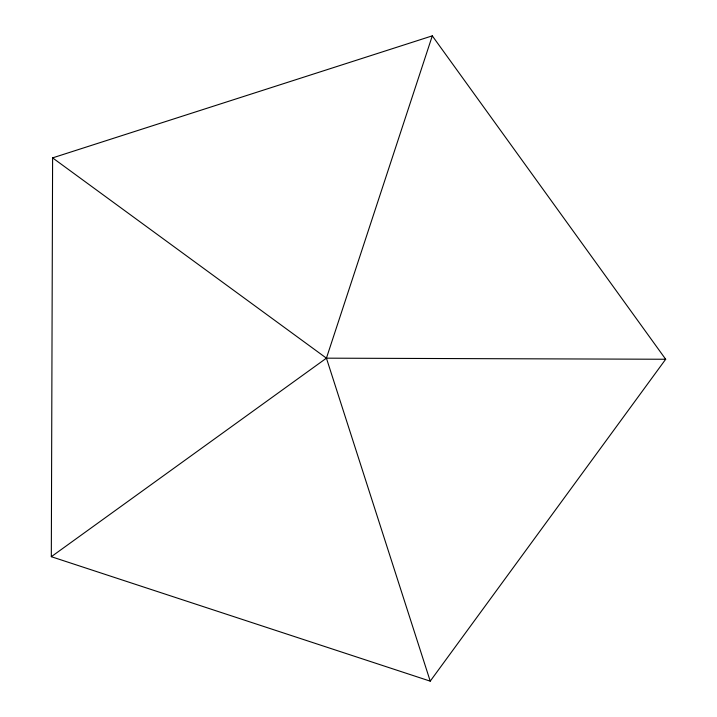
<?xml version="1.0" encoding="UTF-8"?>
<svg xmlns="http://www.w3.org/2000/svg" width="717" height="717" viewBox="0 0 717 717"><rect width="100%" height="100%" fill="white"/><g stroke="black" fill="none" stroke-linecap="round" stroke-linejoin="round"><path stroke-width="1.08" d="M51.319 556.697L52.601 157.874L432.297 35.85L665.681 359.253L430.227 681.15L51.319 556.697L326.423 358.168L432.297 35.85M52.601 157.874L326.423 358.168L665.681 359.253M326.423 358.168L430.227 681.15"/></g></svg>
